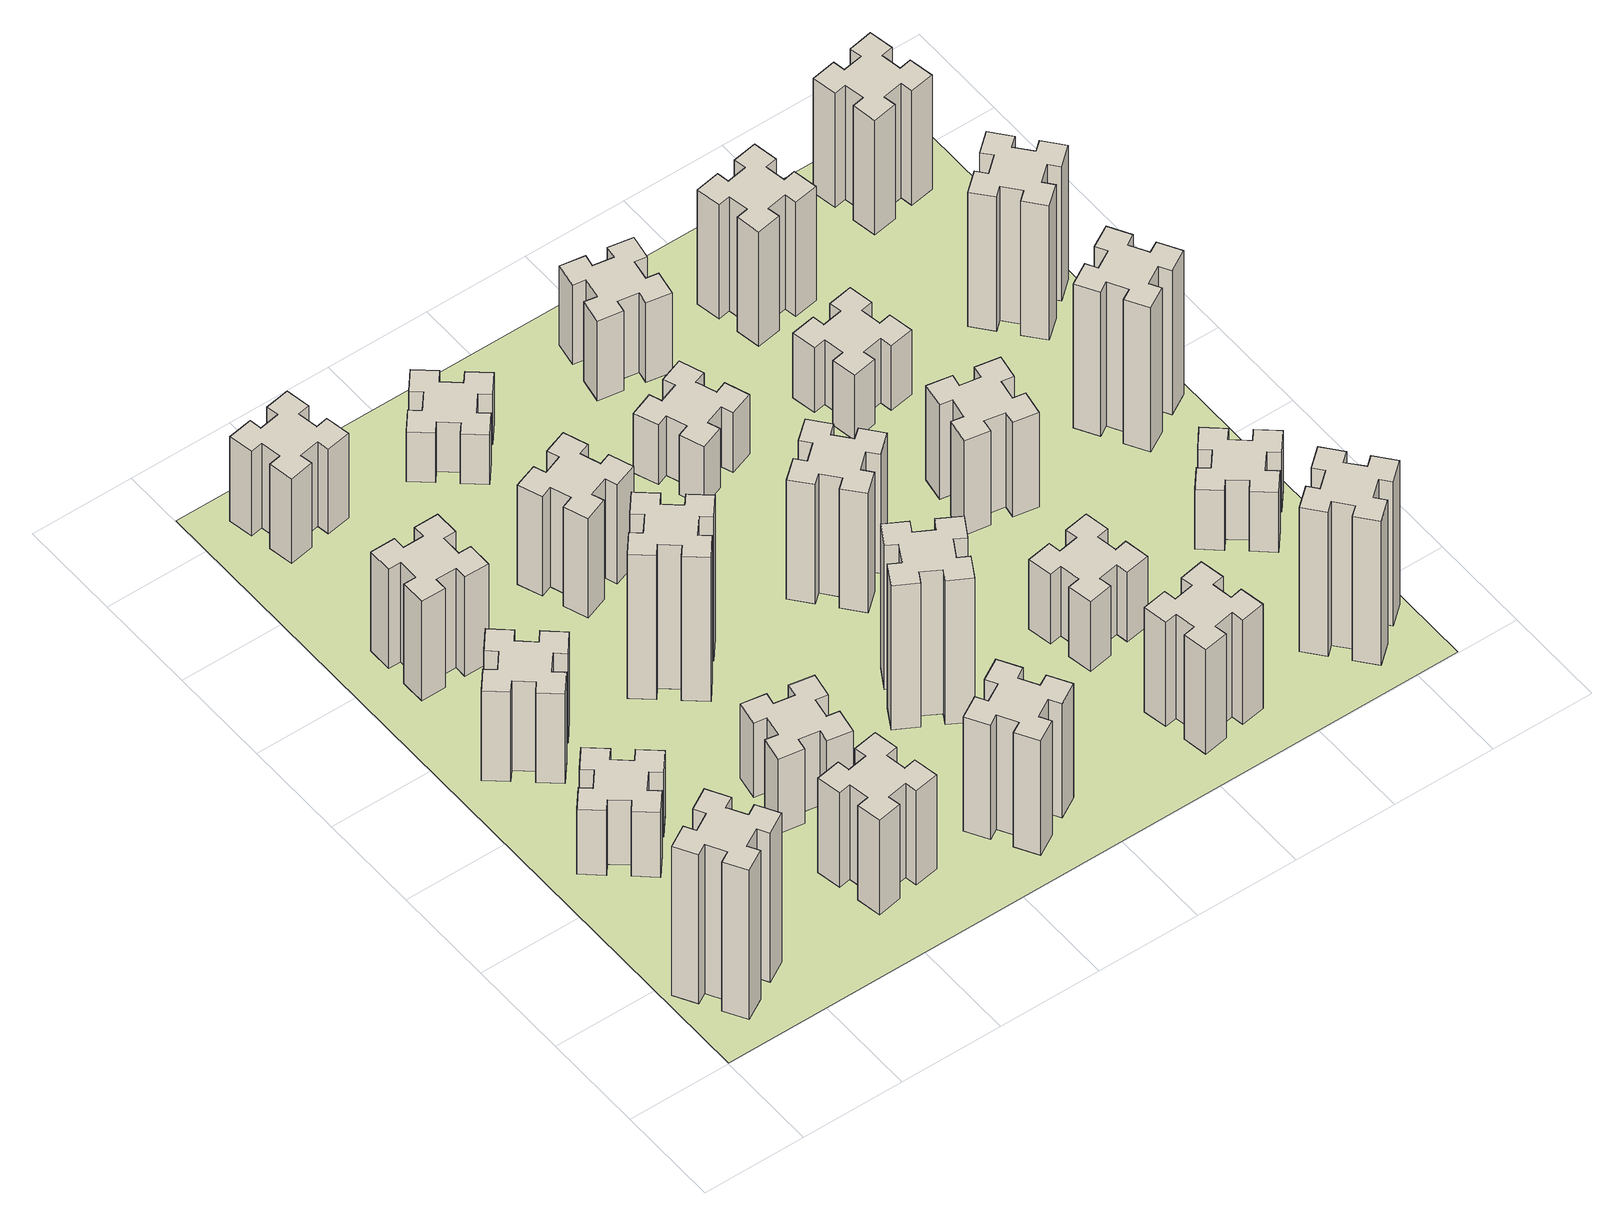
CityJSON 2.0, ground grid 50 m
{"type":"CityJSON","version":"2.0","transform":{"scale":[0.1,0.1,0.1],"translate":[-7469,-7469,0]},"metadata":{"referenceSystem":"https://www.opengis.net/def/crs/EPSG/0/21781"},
"CityObjects":{
"building1":{"type":"Building","attributes":{"class":"1000","function":"1000","usage":"1000","yearOfConstruction":2016,"roofType":"1000","measuredHeight":90,"storeysAboveGround":30,"storeysBelowGround":0},"geometry":[{"type":"Solid","lod":"1","boundaries":[[[[0,1,2,3,4,5,6,7,8,9,10,11,12,13,14,15,16,17,18,19]],[[17,16,20,21]],[[16,15,22,20]],[[15,14,23,22]],[[14,13,24,23]],[[13,12,25,24]],[[12,11,26,25]],[[11,10,27,26]],[[10,9,28,27]],[[9,8,29,28]],[[8,7,30,29]],[[7,6,31,30]],[[6,5,32,31]],[[5,4,33,32]],[[4,3,34,33]],[[3,2,35,34]],[[2,1,36,35]],[[1,0,37,36]],[[0,19,38,37]],[[19,18,39,38]],[[18,17,21,39]],[[24,25,26,27,28,29,30,31,32,33,34,35,36,37,38,39,21,20,22,23]]]]}]},
"building2":{"type":"Building","attributes":{"class":"1000","function":"1000","usage":"1000","yearOfConstruction":2016,"roofType":"1000","measuredHeight":39,"storeysAboveGround":30,"storeysBelowGround":0},"geometry":[{"type":"Solid","lod":"1","boundaries":[[[[40,41,42,43,44,45,46,47,48,49,50,51,52,53,54,55,56,57,58,59]],[[57,56,60,61]],[[56,55,62,60]],[[55,54,63,62]],[[54,53,64,63]],[[53,52,65,64]],[[52,51,66,65]],[[51,50,67,66]],[[50,49,68,67]],[[49,48,69,68]],[[48,47,70,69]],[[47,46,71,70]],[[46,45,72,71]],[[45,44,73,72]],[[44,43,74,73]],[[43,42,75,74]],[[42,41,76,75]],[[41,40,77,76]],[[40,59,78,77]],[[59,58,79,78]],[[58,57,61,79]],[[64,65,66,67,68,69,70,71,72,73,74,75,76,77,78,79,61,60,62,63]]]]}]},
"building3":{"type":"Building","attributes":{"class":"1000","function":"1000","usage":"1000","yearOfConstruction":2016,"roofType":"1000","measuredHeight":54,"storeysAboveGround":30,"storeysBelowGround":0},"geometry":[{"type":"Solid","lod":"1","boundaries":[[[[80,81,82,83,84,85,86,87,88,89,90,91,92,93,94,95,96,97,98,99]],[[97,96,100,101]],[[96,95,102,100]],[[95,94,103,102]],[[94,93,104,103]],[[93,92,105,104]],[[92,91,106,105]],[[91,90,107,106]],[[90,89,108,107]],[[89,88,109,108]],[[88,87,110,109]],[[87,86,111,110]],[[86,85,112,111]],[[85,84,113,112]],[[84,83,114,113]],[[83,82,115,114]],[[82,81,116,115]],[[81,80,117,116]],[[80,99,118,117]],[[99,98,119,118]],[[98,97,101,119]],[[104,105,106,107,108,109,110,111,112,113,114,115,116,117,118,119,101,100,102,103]]]]}]},
"building4":{"type":"Building","attributes":{"class":"1000","function":"1000","usage":"1000","yearOfConstruction":2016,"roofType":"1000","measuredHeight":60,"storeysAboveGround":30,"storeysBelowGround":0},"geometry":[{"type":"Solid","lod":"1","boundaries":[[[[120,121,122,123,124,125,126,127,128,129,130,131,132,133,134,135,136,137,138,139]],[[137,136,140,141]],[[136,135,142,140]],[[135,134,143,142]],[[134,133,144,143]],[[133,132,145,144]],[[132,131,146,145]],[[131,130,147,146]],[[130,129,148,147]],[[129,128,149,148]],[[128,127,150,149]],[[127,126,151,150]],[[126,125,152,151]],[[125,124,153,152]],[[124,123,154,153]],[[123,122,155,154]],[[122,121,156,155]],[[121,120,157,156]],[[120,139,158,157]],[[139,138,159,158]],[[138,137,141,159]],[[144,145,146,147,148,149,150,151,152,153,154,155,156,157,158,159,141,140,142,143]]]]}]},
"building5":{"type":"Building","attributes":{"class":"1000","function":"1000","usage":"1000","yearOfConstruction":2016,"roofType":"1000","measuredHeight":57,"storeysAboveGround":30,"storeysBelowGround":0},"geometry":[{"type":"Solid","lod":"1","boundaries":[[[[160,161,162,163,164,165,166,167,168,169,170,171,172,173,174,175,176,177,178,179]],[[177,176,180,181]],[[176,175,182,180]],[[175,174,183,182]],[[174,173,184,183]],[[173,172,185,184]],[[172,171,186,185]],[[171,170,187,186]],[[170,169,188,187]],[[169,168,189,188]],[[168,167,190,189]],[[167,166,191,190]],[[166,165,192,191]],[[165,164,193,192]],[[164,163,194,193]],[[163,162,195,194]],[[162,161,196,195]],[[161,160,197,196]],[[160,179,198,197]],[[179,178,199,198]],[[178,177,181,199]],[[184,185,186,187,188,189,190,191,192,193,194,195,196,197,198,199,181,180,182,183]]]]}]},
"building6":{"type":"Building","attributes":{"class":"1000","function":"1000","usage":"1000","yearOfConstruction":2016,"roofType":"1000","measuredHeight":51,"storeysAboveGround":30,"storeysBelowGround":0},"geometry":[{"type":"Solid","lod":"1","boundaries":[[[[200,201,202,203,204,205,206,207,208,209,210,211,212,213,214,215,216,217,218,219]],[[217,216,220,221]],[[216,215,222,220]],[[215,214,223,222]],[[214,213,224,223]],[[213,212,225,224]],[[212,211,226,225]],[[211,210,227,226]],[[210,209,228,227]],[[209,208,229,228]],[[208,207,230,229]],[[207,206,231,230]],[[206,205,232,231]],[[205,204,233,232]],[[204,203,234,233]],[[203,202,235,234]],[[202,201,236,235]],[[201,200,237,236]],[[200,219,238,237]],[[219,218,239,238]],[[218,217,221,239]],[[224,225,226,227,228,229,230,231,232,233,234,235,236,237,238,239,221,220,222,223]]]]}]},
"building7":{"type":"Building","attributes":{"class":"1000","function":"1000","usage":"1000","yearOfConstruction":2016,"roofType":"1000","measuredHeight":45,"storeysAboveGround":30,"storeysBelowGround":0},"geometry":[{"type":"Solid","lod":"1","boundaries":[[[[240,241,242,243,244,245,246,247,248,249,250,251,252,253,254,255,256,257,258,259]],[[257,256,260,261]],[[256,255,262,260]],[[255,254,263,262]],[[254,253,264,263]],[[253,252,265,264]],[[252,251,266,265]],[[251,250,267,266]],[[250,249,268,267]],[[249,248,269,268]],[[248,247,270,269]],[[247,246,271,270]],[[246,245,272,271]],[[245,244,273,272]],[[244,243,274,273]],[[243,242,275,274]],[[242,241,276,275]],[[241,240,277,276]],[[240,259,278,277]],[[259,258,279,278]],[[258,257,261,279]],[[264,265,266,267,268,269,270,271,272,273,274,275,276,277,278,279,261,260,262,263]]]]}]},
"building8":{"type":"Building","attributes":{"class":"1000","function":"1000","usage":"1000","yearOfConstruction":2016,"roofType":"1000","measuredHeight":87,"storeysAboveGround":30,"storeysBelowGround":0},"geometry":[{"type":"Solid","lod":"1","boundaries":[[[[280,281,282,283,284,285,286,287,288,289,290,291,292,293,294,295,296,297,298,299]],[[297,296,300,301]],[[296,295,302,300]],[[295,294,303,302]],[[294,293,304,303]],[[293,292,305,304]],[[292,291,306,305]],[[291,290,307,306]],[[290,289,308,307]],[[289,288,309,308]],[[288,287,310,309]],[[287,286,311,310]],[[286,285,312,311]],[[285,284,313,312]],[[284,283,314,313]],[[283,282,315,314]],[[282,281,316,315]],[[281,280,317,316]],[[280,299,318,317]],[[299,298,319,318]],[[298,297,301,319]],[[304,305,306,307,308,309,310,311,312,313,314,315,316,317,318,319,301,300,302,303]]]]}]},
"building9":{"type":"Building","attributes":{"class":"1000","function":"1000","usage":"1000","yearOfConstruction":2016,"roofType":"1000","measuredHeight":60,"storeysAboveGround":30,"storeysBelowGround":0},"geometry":[{"type":"Solid","lod":"1","boundaries":[[[[320,321,322,323,324,325,326,327,328,329,330,331,332,333,334,335,336,337,338,339]],[[337,336,340,341]],[[336,335,342,340]],[[335,334,343,342]],[[334,333,344,343]],[[333,332,345,344]],[[332,331,346,345]],[[331,330,347,346]],[[330,329,348,347]],[[329,328,349,348]],[[328,327,350,349]],[[327,326,351,350]],[[326,325,352,351]],[[325,324,353,352]],[[324,323,354,353]],[[323,322,355,354]],[[322,321,356,355]],[[321,320,357,356]],[[320,339,358,357]],[[339,338,359,358]],[[338,337,341,359]],[[344,345,346,347,348,349,350,351,352,353,354,355,356,357,358,359,341,340,342,343]]]]}]},
"building10":{"type":"Building","attributes":{"class":"1000","function":"1000","usage":"1000","yearOfConstruction":2016,"roofType":"1000","measuredHeight":69,"storeysAboveGround":30,"storeysBelowGround":0},"geometry":[{"type":"Solid","lod":"1","boundaries":[[[[360,361,362,363,364,365,366,367,368,369,370,371,372,373,374,375,376,377,378,379]],[[377,376,380,381]],[[376,375,382,380]],[[375,374,383,382]],[[374,373,384,383]],[[373,372,385,384]],[[372,371,386,385]],[[371,370,387,386]],[[370,369,388,387]],[[369,368,389,388]],[[368,367,390,389]],[[367,366,391,390]],[[366,365,392,391]],[[365,364,393,392]],[[364,363,394,393]],[[363,362,395,394]],[[362,361,396,395]],[[361,360,397,396]],[[360,379,398,397]],[[379,378,399,398]],[[378,377,381,399]],[[384,385,386,387,388,389,390,391,392,393,394,395,396,397,398,399,381,380,382,383]]]]}]},
"building11":{"type":"Building","attributes":{"class":"1000","function":"1000","usage":"1000","yearOfConstruction":2016,"roofType":"1000","measuredHeight":30,"storeysAboveGround":30,"storeysBelowGround":0},"geometry":[{"type":"Solid","lod":"1","boundaries":[[[[400,401,402,403,404,405,406,407,408,409,410,411,412,413,414,415,416,417,418,419]],[[417,416,420,421]],[[416,415,422,420]],[[415,414,423,422]],[[414,413,424,423]],[[413,412,425,424]],[[412,411,426,425]],[[411,410,427,426]],[[410,409,428,427]],[[409,408,429,428]],[[408,407,430,429]],[[407,406,431,430]],[[406,405,432,431]],[[405,404,433,432]],[[404,403,434,433]],[[403,402,435,434]],[[402,401,436,435]],[[401,400,437,436]],[[400,419,438,437]],[[419,418,439,438]],[[418,417,421,439]],[[424,425,426,427,428,429,430,431,432,433,434,435,436,437,438,439,421,420,422,423]]]]}]},
"building12":{"type":"Building","attributes":{"class":"1000","function":"1000","usage":"1000","yearOfConstruction":2016,"roofType":"1000","measuredHeight":87,"storeysAboveGround":30,"storeysBelowGround":0},"geometry":[{"type":"Solid","lod":"1","boundaries":[[[[440,441,442,443,444,445,446,447,448,449,450,451,452,453,454,455,456,457,458,459]],[[457,456,460,461]],[[456,455,462,460]],[[455,454,463,462]],[[454,453,464,463]],[[453,452,465,464]],[[452,451,466,465]],[[451,450,467,466]],[[450,449,468,467]],[[449,448,469,468]],[[448,447,470,469]],[[447,446,471,470]],[[446,445,472,471]],[[445,444,473,472]],[[444,443,474,473]],[[443,442,475,474]],[[442,441,476,475]],[[441,440,477,476]],[[440,459,478,477]],[[459,458,479,478]],[[458,457,461,479]],[[464,465,466,467,468,469,470,471,472,473,474,475,476,477,478,479,461,460,462,463]]]]}]},
"building13":{"type":"Building","attributes":{"class":"1000","function":"1000","usage":"1000","yearOfConstruction":2016,"roofType":"1000","measuredHeight":72,"storeysAboveGround":30,"storeysBelowGround":0},"geometry":[{"type":"Solid","lod":"1","boundaries":[[[[480,481,482,483,484,485,486,487,488,489,490,491,492,493,494,495,496,497,498,499]],[[497,496,500,501]],[[496,495,502,500]],[[495,494,503,502]],[[494,493,504,503]],[[493,492,505,504]],[[492,491,506,505]],[[491,490,507,506]],[[490,489,508,507]],[[489,488,509,508]],[[488,487,510,509]],[[487,486,511,510]],[[486,485,512,511]],[[485,484,513,512]],[[484,483,514,513]],[[483,482,515,514]],[[482,481,516,515]],[[481,480,517,516]],[[480,499,518,517]],[[499,498,519,518]],[[498,497,501,519]],[[504,505,506,507,508,509,510,511,512,513,514,515,516,517,518,519,501,500,502,503]]]]}]},
"building14":{"type":"Building","attributes":{"class":"1000","function":"1000","usage":"1000","yearOfConstruction":2016,"roofType":"1000","measuredHeight":36,"storeysAboveGround":30,"storeysBelowGround":0},"geometry":[{"type":"Solid","lod":"1","boundaries":[[[[520,521,522,523,524,525,526,527,528,529,530,531,532,533,534,535,536,537,538,539]],[[537,536,540,541]],[[536,535,542,540]],[[535,534,543,542]],[[534,533,544,543]],[[533,532,545,544]],[[532,531,546,545]],[[531,530,547,546]],[[530,529,548,547]],[[529,528,549,548]],[[528,527,550,549]],[[527,526,551,550]],[[526,525,552,551]],[[525,524,553,552]],[[524,523,554,553]],[[523,522,555,554]],[[522,521,556,555]],[[521,520,557,556]],[[520,539,558,557]],[[539,538,559,558]],[[538,537,541,559]],[[544,545,546,547,548,549,550,551,552,553,554,555,556,557,558,559,541,540,542,543]]]]}]},
"building15":{"type":"Building","attributes":{"class":"1000","function":"1000","usage":"1000","yearOfConstruction":2016,"roofType":"1000","measuredHeight":63,"storeysAboveGround":30,"storeysBelowGround":0},"geometry":[{"type":"Solid","lod":"1","boundaries":[[[[560,561,562,563,564,565,566,567,568,569,570,571,572,573,574,575,576,577,578,579]],[[577,576,580,581]],[[576,575,582,580]],[[575,574,583,582]],[[574,573,584,583]],[[573,572,585,584]],[[572,571,586,585]],[[571,570,587,586]],[[570,569,588,587]],[[569,568,589,588]],[[568,567,590,589]],[[567,566,591,590]],[[566,565,592,591]],[[565,564,593,592]],[[564,563,594,593]],[[563,562,595,594]],[[562,561,596,595]],[[561,560,597,596]],[[560,579,598,597]],[[579,578,599,598]],[[578,577,581,599]],[[584,585,586,587,588,589,590,591,592,593,594,595,596,597,598,599,581,580,582,583]]]]}]},
"building16":{"type":"Building","attributes":{"class":"1000","function":"1000","usage":"1000","yearOfConstruction":2016,"roofType":"1000","measuredHeight":42,"storeysAboveGround":30,"storeysBelowGround":0},"geometry":[{"type":"Solid","lod":"1","boundaries":[[[[600,601,602,603,604,605,606,607,608,609,610,611,612,613,614,615,616,617,618,619]],[[617,616,620,621]],[[616,615,622,620]],[[615,614,623,622]],[[614,613,624,623]],[[613,612,625,624]],[[612,611,626,625]],[[611,610,627,626]],[[610,609,628,627]],[[609,608,629,628]],[[608,607,630,629]],[[607,606,631,630]],[[606,605,632,631]],[[605,604,633,632]],[[604,603,634,633]],[[603,602,635,634]],[[602,601,636,635]],[[601,600,637,636]],[[600,619,638,637]],[[619,618,639,638]],[[618,617,621,639]],[[624,625,626,627,628,629,630,631,632,633,634,635,636,637,638,639,621,620,622,623]]]]}]},
"building17":{"type":"Building","attributes":{"class":"1000","function":"1000","usage":"1000","yearOfConstruction":2016,"roofType":"1000","measuredHeight":48,"storeysAboveGround":30,"storeysBelowGround":0},"geometry":[{"type":"Solid","lod":"1","boundaries":[[[[640,641,642,643,644,645,646,647,648,649,650,651,652,653,654,655,656,657,658,659]],[[657,656,660,661]],[[656,655,662,660]],[[655,654,663,662]],[[654,653,664,663]],[[653,652,665,664]],[[652,651,666,665]],[[651,650,667,666]],[[650,649,668,667]],[[649,648,669,668]],[[648,647,670,669]],[[647,646,671,670]],[[646,645,672,671]],[[645,644,673,672]],[[644,643,674,673]],[[643,642,675,674]],[[642,641,676,675]],[[641,640,677,676]],[[640,659,678,677]],[[659,658,679,678]],[[658,657,661,679]],[[664,665,666,667,668,669,670,671,672,673,674,675,676,677,678,679,661,660,662,663]]]]}]},
"building18":{"type":"Building","attributes":{"class":"1000","function":"1000","usage":"1000","yearOfConstruction":2016,"roofType":"1000","measuredHeight":57,"storeysAboveGround":30,"storeysBelowGround":0},"geometry":[{"type":"Solid","lod":"1","boundaries":[[[[680,681,682,683,684,685,686,687,688,689,690,691,692,693,694,695,696,697,698,699]],[[697,696,700,701]],[[696,695,702,700]],[[695,694,703,702]],[[694,693,704,703]],[[693,692,705,704]],[[692,691,706,705]],[[691,690,707,706]],[[690,689,708,707]],[[689,688,709,708]],[[688,687,710,709]],[[687,686,711,710]],[[686,685,712,711]],[[685,684,713,712]],[[684,683,714,713]],[[683,682,715,714]],[[682,681,716,715]],[[681,680,717,716]],[[680,699,718,717]],[[699,698,719,718]],[[698,697,701,719]],[[704,705,706,707,708,709,710,711,712,713,714,715,716,717,718,719,701,700,702,703]]]]}]},
"building19":{"type":"Building","attributes":{"class":"1000","function":"1000","usage":"1000","yearOfConstruction":2016,"roofType":"1000","measuredHeight":39,"storeysAboveGround":30,"storeysBelowGround":0},"geometry":[{"type":"Solid","lod":"1","boundaries":[[[[720,721,722,723,724,725,726,727,728,729,730,731,732,733,734,735,736,737,738,739]],[[737,736,740,741]],[[736,735,742,740]],[[735,734,743,742]],[[734,733,744,743]],[[733,732,745,744]],[[732,731,746,745]],[[731,730,747,746]],[[730,729,748,747]],[[729,728,749,748]],[[728,727,750,749]],[[727,726,751,750]],[[726,725,752,751]],[[725,724,753,752]],[[724,723,754,753]],[[723,722,755,754]],[[722,721,756,755]],[[721,720,757,756]],[[720,739,758,757]],[[739,738,759,758]],[[738,737,741,759]],[[744,745,746,747,748,749,750,751,752,753,754,755,756,757,758,759,741,740,742,743]]]]}]},
"building20":{"type":"Building","attributes":{"class":"1000","function":"1000","usage":"1000","yearOfConstruction":2016,"roofType":"1000","measuredHeight":87,"storeysAboveGround":30,"storeysBelowGround":0},"geometry":[{"type":"Solid","lod":"1","boundaries":[[[[760,761,762,763,764,765,766,767,768,769,770,771,772,773,774,775,776,777,778,779]],[[777,776,780,781]],[[776,775,782,780]],[[775,774,783,782]],[[774,773,784,783]],[[773,772,785,784]],[[772,771,786,785]],[[771,770,787,786]],[[770,769,788,787]],[[769,768,789,788]],[[768,767,790,789]],[[767,766,791,790]],[[766,765,792,791]],[[765,764,793,792]],[[764,763,794,793]],[[763,762,795,794]],[[762,761,796,795]],[[761,760,797,796]],[[760,779,798,797]],[[779,778,799,798]],[[778,777,781,799]],[[784,785,786,787,788,789,790,791,792,793,794,795,796,797,798,799,781,780,782,783]]]]}]},
"building21":{"type":"Building","attributes":{"class":"1000","function":"1000","usage":"1000","yearOfConstruction":2016,"roofType":"1000","measuredHeight":69,"storeysAboveGround":30,"storeysBelowGround":0},"geometry":[{"type":"Solid","lod":"1","boundaries":[[[[800,801,802,803,804,805,806,807,808,809,810,811,812,813,814,815,816,817,818,819]],[[817,816,820,821]],[[816,815,822,820]],[[815,814,823,822]],[[814,813,824,823]],[[813,812,825,824]],[[812,811,826,825]],[[811,810,827,826]],[[810,809,828,827]],[[809,808,829,828]],[[808,807,830,829]],[[807,806,831,830]],[[806,805,832,831]],[[805,804,833,832]],[[804,803,834,833]],[[803,802,835,834]],[[802,801,836,835]],[[801,800,837,836]],[[800,819,838,837]],[[819,818,839,838]],[[818,817,821,839]],[[824,825,826,827,828,829,830,831,832,833,834,835,836,837,838,839,821,820,822,823]]]]}]},
"building22":{"type":"Building","attributes":{"class":"1000","function":"1000","usage":"1000","yearOfConstruction":2016,"roofType":"1000","measuredHeight":36,"storeysAboveGround":30,"storeysBelowGround":0},"geometry":[{"type":"Solid","lod":"1","boundaries":[[[[840,841,842,843,844,845,846,847,848,849,850,851,852,853,854,855,856,857,858,859]],[[857,856,860,861]],[[856,855,862,860]],[[855,854,863,862]],[[854,853,864,863]],[[853,852,865,864]],[[852,851,866,865]],[[851,850,867,866]],[[850,849,868,867]],[[849,848,869,868]],[[848,847,870,869]],[[847,846,871,870]],[[846,845,872,871]],[[845,844,873,872]],[[844,843,874,873]],[[843,842,875,874]],[[842,841,876,875]],[[841,840,877,876]],[[840,859,878,877]],[[859,858,879,878]],[[858,857,861,879]],[[864,865,866,867,868,869,870,871,872,873,874,875,876,877,878,879,861,860,862,863]]]]}]},
"building23":{"type":"Building","attributes":{"class":"1000","function":"1000","usage":"1000","yearOfConstruction":2016,"roofType":"1000","measuredHeight":87,"storeysAboveGround":30,"storeysBelowGround":0},"geometry":[{"type":"Solid","lod":"1","boundaries":[[[[880,881,882,883,884,885,886,887,888,889,890,891,892,893,894,895,896,897,898,899]],[[897,896,900,901]],[[896,895,902,900]],[[895,894,903,902]],[[894,893,904,903]],[[893,892,905,904]],[[892,891,906,905]],[[891,890,907,906]],[[890,889,908,907]],[[889,888,909,908]],[[888,887,910,909]],[[887,886,911,910]],[[886,885,912,911]],[[885,884,913,912]],[[884,883,914,913]],[[883,882,915,914]],[[882,881,916,915]],[[881,880,917,916]],[[880,899,918,917]],[[899,898,919,918]],[[898,897,901,919]],[[904,905,906,907,908,909,910,911,912,913,914,915,916,917,918,919,901,900,902,903]]]]}]},
"building24":{"type":"Building","attributes":{"class":"1000","function":"1000","usage":"1000","yearOfConstruction":2016,"roofType":"1000","measuredHeight":81,"storeysAboveGround":30,"storeysBelowGround":0},"geometry":[{"type":"Solid","lod":"1","boundaries":[[[[920,921,922,923,924,925,926,927,928,929,930,931,932,933,934,935,936,937,938,939]],[[937,936,940,941]],[[936,935,942,940]],[[935,934,943,942]],[[934,933,944,943]],[[933,932,945,944]],[[932,931,946,945]],[[931,930,947,946]],[[930,929,948,947]],[[929,928,949,948]],[[928,927,950,949]],[[927,926,951,950]],[[926,925,952,951]],[[925,924,953,952]],[[924,923,954,953]],[[923,922,955,954]],[[922,921,956,955]],[[921,920,957,956]],[[920,939,958,957]],[[939,938,959,958]],[[938,937,941,959]],[[944,945,946,947,948,949,950,951,952,953,954,955,956,957,958,959,941,940,942,943]]]]}]},
"building25":{"type":"Building","attributes":{"class":"1000","function":"1000","usage":"1000","yearOfConstruction":2016,"roofType":"1000","measuredHeight":69,"storeysAboveGround":30,"storeysBelowGround":0},"geometry":[{"type":"Solid","lod":"1","boundaries":[[[[960,961,962,963,964,965,966,967,968,969,970,971,972,973,974,975,976,977,978,979]],[[977,976,980,981]],[[976,975,982,980]],[[975,974,983,982]],[[974,973,984,983]],[[973,972,985,984]],[[972,971,986,985]],[[971,970,987,986]],[[970,969,988,987]],[[969,968,989,988]],[[968,967,990,989]],[[967,966,991,990]],[[966,965,992,991]],[[965,964,993,992]],[[964,963,994,993]],[[963,962,995,994]],[[962,961,996,995]],[[961,960,997,996]],[[960,979,998,997]],[[979,978,999,998]],[[978,977,981,999]],[[984,985,986,987,988,989,990,991,992,993,994,995,996,997,998,999,981,980,982,983]]]]}]},
"landuse1":{"type":"LandUse","attributes":{"name":"plot1","function":"1010"},"geometry":[{"type":"MultiSurface","lod":"1","boundaries":[[[1000,1001,1002,1003]]]}]}
},
"vertices":[
[155,364,0],[205,277,0],[153,247,0],[213,143,0],[317,203,0],[287,255,0],[374,305,0],[404,253,0],[508,313,0],[448,417,0],[396,387,0],[346,474,0],[398,504,0],[338,608,0],[234,548,0],[264,496,0],[177,446,0],[147,498,0],[43,438,0],[103,334,0],[177,446,900],[147,498,900],[264,496,900],[234,548,900],[338,608,900],[398,504,900],[346,474,900],[396,387,900],[448,417,900],[508,313,900],[404,253,900],[374,305,900],[287,255,900],[317,203,900],[213,143,900],[153,247,900],[205,277,900],[155,364,900],[103,334,900],[43,438,900],
[323,1324,0],[259,1248,0],[213,1286,0],[136,1194,0],[228,1117,0],[266,1163,0],[343,1099,0],[304,1053,0],[396,976,0],[473,1068,0],[427,1106,0],[492,1183,0],[538,1144,0],[615,1236,0],[523,1313,0],[484,1267,0],[408,1332,0],[446,1378,0],[354,1455,0],[277,1363,0],[408,1332,390],[446,1378,390],[484,1267,390],[523,1313,390],[615,1236,390],[538,1144,390],[492,1183,390],[427,1106,390],[473,1068,390],[396,976,390],[304,1053,390],[343,1099,390],[266,1163,390],[228,1117,390],[136,1194,390],[213,1286,390],[259,1248,390],[323,1324,390],[277,1363,390],[354,1455,390],
[484,1907,0],[408,1972,0],[446,2018,0],[354,2095,0],[277,2003,0],[323,1964,0],[259,1888,0],[213,1926,0],[136,1834,0],[228,1757,0],[266,1803,0],[343,1739,0],[304,1693,0],[396,1616,0],[473,1708,0],[427,1746,0],[492,1823,0],[538,1784,0],[615,1876,0],[523,1953,0],[492,1823,540],[538,1784,540],[427,1746,540],[473,1708,540],[396,1616,540],[304,1693,540],[343,1739,540],[266,1803,540],[228,1757,540],[136,1834,540],[213,1926,540],[259,1888,540],[323,1964,540],[277,2003,540],[354,2095,540],[446,2018,540],[408,1972,540],[484,1907,540],[523,1953,540],[615,1876,540],
[265,2545,0],[265,2445,0],[205,2445,0],[205,2325,0],[325,2325,0],[325,2385,0],[425,2385,0],[425,2325,0],[545,2325,0],[545,2445,0],[485,2445,0],[485,2545,0],[545,2545,0],[545,2665,0],[425,2665,0],[425,2605,0],[325,2605,0],[325,2665,0],[205,2665,0],[205,2545,0],[325,2605,600],[325,2665,600],[425,2605,600],[425,2665,600],[545,2665,600],[545,2545,600],[485,2545,600],[485,2445,600],[545,2445,600],[545,2325,600],[425,2325,600],[425,2385,600],[325,2385,600],[325,2325,600],[205,2325,600],[205,2445,600],[265,2445,600],[265,2545,600],[205,2545,600],[205,2665,600],
[1085,358,0],[1184,376,0],[1194,317,0],[1312,337,0],[1291,456,0],[1232,445,0],[1215,544,0],[1274,554,0],[1253,672,0],[1135,651,0],[1145,592,0],[1047,575,0],[1037,634,0],[918,613,0],[939,495,0],[998,505,0],[1016,407,0],[957,397,0],[977,278,0],[1096,299,0],[1016,407,570],[957,397,570],[998,505,570],[939,495,570],[918,613,570],[1037,634,570],[1047,575,570],[1145,592,570],[1135,651,570],[1253,672,570],[1274,554,570],[1215,544,570],[1232,445,570],[1291,456,570],[1312,337,570],[1194,317,570],[1184,376,570],[1085,358,570],[1096,299,570],[977,278,570],
[492,3405,0],[475,3504,0],[534,3514,0],[513,3632,0],[395,3611,0],[405,3552,0],[307,3535,0],[297,3594,0],[178,3573,0],[199,3455,0],[258,3465,0],[276,3367,0],[217,3357,0],[237,3238,0],[356,3259,0],[345,3318,0],[444,3336,0],[454,3277,0],[572,3297,0],[551,3416,0],[444,3336,510],[454,3277,510],[345,3318,510],[356,3259,510],[237,3238,510],[217,3357,510],[276,3367,510],[258,3465,510],[199,3455,510],[178,3573,510],[297,3594,510],[307,3535,510],[405,3552,510],[395,3611,510],[513,3632,510],[534,3514,510],[475,3504,510],[492,3405,510],[551,3416,510],[572,3297,510],
[1047,916,0],[1145,898,0],[1135,839,0],[1253,818,0],[1274,937,0],[1215,947,0],[1232,1045,0],[1291,1035,0],[1312,1153,0],[1194,1174,0],[1184,1115,0],[1085,1132,0],[1096,1191,0],[977,1212,0],[957,1094,0],[1016,1084,0],[998,985,0],[939,996,0],[918,877,0],[1037,857,0],[998,985,450],[939,996,450],[1016,1084,450],[957,1094,450],[977,1212,450],[1096,1191,450],[1085,1132,450],[1184,1115,450],[1194,1174,450],[1312,1153,450],[1291,1035,450],[1232,1045,450],[1215,947,450],[1274,937,450],[1253,818,450],[1135,839,450],[1145,898,450],[1047,916,450],[1037,857,450],[918,877,450],
[1006,1803,0],[1083,1739,0],[1044,1693,0],[1136,1616,0],[1213,1708,0],[1167,1746,0],[1232,1823,0],[1278,1784,0],[1355,1876,0],[1263,1953,0],[1224,1907,0],[1148,1972,0],[1186,2018,0],[1094,2095,0],[1017,2003,0],[1063,1964,0],[999,1888,0],[953,1926,0],[876,1834,0],[968,1757,0],[999,1888,870],[953,1926,870],[1063,1964,870],[1017,2003,870],[1094,2095,870],[1186,2018,870],[1148,1972,870],[1224,1907,870],[1263,1953,870],[1355,1876,870],[1278,1784,870],[1232,1823,870],[1167,1746,870],[1213,1708,870],[1136,1616,870],[1044,1693,870],[1083,1739,870],[1006,1803,870],[968,1757,870],[876,1834,870],
[1125,2616,0],[1031,2582,0],[1010,2638,0],[897,2597,0],[939,2484,0],[995,2505,0],[1029,2411,0],[973,2390,0],[1014,2277,0],[1127,2319,0],[1106,2375,0],[1200,2409,0],[1220,2353,0],[1333,2394,0],[1292,2507,0],[1236,2486,0],[1202,2580,0],[1258,2600,0],[1217,2713,0],[1104,2672,0],[1202,2580,600],[1258,2600,600],[1236,2486,600],[1292,2507,600],[1333,2394,600],[1220,2353,600],[1200,2409,600],[1106,2375,600],[1127,2319,600],[1014,2277,600],[973,2390,600],[1029,2411,600],[995,2505,600],[939,2484,600],[897,2597,600],[1010,2638,600],[1031,2582,600],[1125,2616,600],[1104,2672,600],[1217,2713,600],
[1744,496,0],[1657,446,0],[1627,498,0],[1523,438,0],[1583,334,0],[1635,364,0],[1685,277,0],[1633,247,0],[1693,143,0],[1797,203,0],[1767,255,0],[1854,305,0],[1884,253,0],[1988,313,0],[1928,417,0],[1876,387,0],[1826,474,0],[1878,504,0],[1818,608,0],[1714,548,0],[1826,474,690],[1878,504,690],[1876,387,690],[1928,417,690],[1988,313,690],[1884,253,690],[1854,305,690],[1767,255,690],[1797,203,690],[1693,143,690],[1633,247,690],[1685,277,690],[1635,364,690],[1583,334,690],[1523,438,690],[1627,498,690],[1657,446,690],[1744,496,690],[1714,548,690],[1818,608,690],
[1063,3444,0],[999,3368,0],[953,3406,0],[876,3314,0],[968,3237,0],[1006,3283,0],[1083,3219,0],[1044,3173,0],[1136,3096,0],[1213,3188,0],[1167,3226,0],[1232,3303,0],[1278,3264,0],[1355,3356,0],[1263,3433,0],[1224,3387,0],[1148,3452,0],[1186,3498,0],[1094,3575,0],[1017,3483,0],[1148,3452,300],[1186,3498,300],[1224,3387,300],[1263,3433,300],[1355,3356,300],[1278,3264,300],[1232,3303,300],[1167,3226,300],[1213,3188,300],[1136,3096,300],[1044,3173,300],[1083,3219,300],[1006,3283,300],[968,3237,300],[876,3314,300],[953,3406,300],[999,3368,300],[1063,3444,300],[1017,3483,300],[1094,3575,300],
[1926,1017,0],[1976,1104,0],[2028,1074,0],[2088,1178,0],[1984,1238,0],[1954,1186,0],[1867,1236,0],[1897,1288,0],[1793,1348,0],[1733,1244,0],[1785,1214,0],[1735,1127,0],[1683,1157,0],[1623,1053,0],[1727,993,0],[1757,1045,0],[1844,995,0],[1814,943,0],[1918,883,0],[1978,987,0],[1844,995,870],[1814,943,870],[1757,1045,870],[1727,993,870],[1623,1053,870],[1683,1157,870],[1735,1127,870],[1785,1214,870],[1733,1244,870],[1793,1348,870],[1897,1288,870],[1867,1236,870],[1954,1186,870],[1984,1238,870],[2088,1178,870],[2028,1074,870],[1976,1104,870],[1926,1017,870],[1978,987,870],[1918,883,870],
[2072,1888,0],[2007,1964,0],[2053,2003,0],[1976,2095,0],[1884,2018,0],[1923,1972,0],[1846,1907,0],[1808,1953,0],[1716,1876,0],[1793,1784,0],[1839,1823,0],[1903,1746,0],[1857,1708,0],[1934,1616,0],[2026,1693,0],[1988,1739,0],[2064,1803,0],[2103,1757,0],[2195,1834,0],[2118,1926,0],[2064,1803,720],[2103,1757,720],[1988,1739,720],[2026,1693,720],[1934,1616,720],[1857,1708,720],[1903,1746,720],[1839,1823,720],[1793,1784,720],[1716,1876,720],[1808,1953,720],[1846,1907,720],[1923,1972,720],[1884,2018,720],[1976,2095,720],[2053,2003,720],[2007,1964,720],[2072,1888,720],[2118,1926,720],[2195,1834,720],
[1735,2705,0],[1769,2611,0],[1713,2590,0],[1754,2477,0],[1867,2519,0],[1846,2575,0],[1940,2609,0],[1960,2553,0],[2073,2594,0],[2032,2707,0],[1976,2686,0],[1942,2780,0],[1998,2800,0],[1957,2913,0],[1844,2872,0],[1865,2816,0],[1771,2782,0],[1750,2838,0],[1637,2797,0],[1679,2684,0],[1771,2782,360],[1750,2838,360],[1865,2816,360],[1844,2872,360],[1957,2913,360],[1998,2800,360],[1942,2780,360],[1976,2686,360],[2032,2707,360],[2073,2594,360],[1960,2553,360],[1940,2609,360],[1846,2575,360],[1867,2519,360],[1754,2477,360],[1713,2590,360],[1769,2611,360],[1735,2705,360],[1679,2684,360],[1637,2797,360],
[2665,258,0],[2764,276,0],[2774,217,0],[2892,237,0],[2871,356,0],[2812,345,0],[2795,444,0],[2854,454,0],[2833,572,0],[2715,551,0],[2725,492,0],[2627,475,0],[2617,534,0],[2498,513,0],[2519,395,0],[2578,405,0],[2596,307,0],[2537,297,0],[2557,178,0],[2676,199,0],[2596,307,630],[2537,297,630],[2578,405,630],[2519,395,630],[2498,513,630],[2617,534,630],[2627,475,630],[2725,492,630],[2715,551,630],[2833,572,630],[2854,454,630],[2795,444,630],[2812,345,630],[2871,356,630],[2892,237,630],[2774,217,630],[2764,276,630],[2665,258,630],[2676,199,630],[2557,178,630],
[2625,1132,0],[2527,1115,0],[2517,1174,0],[2398,1153,0],[2419,1035,0],[2478,1045,0],[2496,947,0],[2437,937,0],[2457,818,0],[2576,839,0],[2565,898,0],[2664,916,0],[2674,857,0],[2792,877,0],[2771,996,0],[2712,985,0],[2695,1084,0],[2754,1094,0],[2733,1212,0],[2615,1191,0],[2695,1084,420],[2754,1094,420],[2712,985,420],[2771,996,420],[2792,877,420],[2674,857,420],[2664,916,420],[2565,898,420],[2576,839,420],[2457,818,420],[2437,937,420],[2496,947,420],[2478,1045,420],[2419,1035,420],[2398,1153,420],[2517,1174,420],[2527,1115,420],[2625,1132,420],[2615,1191,420],[2733,1212,420],
[2024,3435,0],[1925,3452,0],[1936,3511,0],[1817,3532,0],[1797,3414,0],[1856,3404,0],[1838,3305,0],[1779,3316,0],[1758,3197,0],[1877,3177,0],[1887,3236,0],[1985,3218,0],[1975,3159,0],[2093,3138,0],[2114,3257,0],[2055,3267,0],[2072,3365,0],[2131,3355,0],[2152,3473,0],[2034,3494,0],[2072,3365,480],[2131,3355,480],[2055,3267,480],[2114,3257,480],[2093,3138,480],[1975,3159,480],[1985,3218,480],[1887,3236,480],[1877,3177,480],[1758,3197,480],[1779,3316,480],[1838,3305,480],[1856,3404,480],[1797,3414,480],[1817,3532,480],[1936,3511,480],[1925,3452,480],[2024,3435,480],[2034,3494,480],[2152,3473,480],
[2627,1756,0],[2725,1738,0],[2715,1679,0],[2833,1658,0],[2854,1777,0],[2795,1787,0],[2812,1885,0],[2871,1875,0],[2892,1993,0],[2774,2014,0],[2764,1955,0],[2665,1972,0],[2676,2031,0],[2557,2052,0],[2537,1934,0],[2596,1924,0],[2578,1825,0],[2519,1836,0],[2498,1717,0],[2617,1697,0],[2578,1825,570],[2519,1836,570],[2596,1924,570],[2537,1934,570],[2557,2052,570],[2676,2031,570],[2665,1972,570],[2764,1955,570],[2774,2014,570],[2892,1993,570],[2871,1875,570],[2812,1885,570],[2795,1787,570],[2854,1777,570],[2833,1658,570],[2715,1679,570],[2725,1738,570],[2627,1756,570],[2617,1697,570],[2498,1717,570],
[2712,2565,0],[2695,2664,0],[2754,2674,0],[2733,2792,0],[2615,2771,0],[2625,2712,0],[2527,2695,0],[2517,2754,0],[2398,2733,0],[2419,2615,0],[2478,2625,0],[2496,2527,0],[2437,2517,0],[2457,2398,0],[2576,2419,0],[2565,2478,0],[2664,2496,0],[2674,2437,0],[2792,2457,0],[2771,2576,0],[2664,2496,390],[2674,2437,390],[2565,2478,390],[2576,2419,390],[2457,2398,390],[2437,2517,390],[2496,2527,390],[2478,2625,390],[2419,2615,390],[2398,2733,390],[2517,2754,390],[2527,2695,390],[2625,2712,390],[2615,2771,390],[2733,2792,390],[2754,2674,390],[2695,2664,390],[2712,2565,390],[2771,2576,390],[2792,2457,390],
[3468,259,0],[3544,323,0],[3583,277,0],[3675,354,0],[3598,446,0],[3552,408,0],[3487,484,0],[3533,523,0],[3456,615,0],[3364,538,0],[3403,492,0],[3326,427,0],[3288,473,0],[3196,396,0],[3273,304,0],[3319,343,0],[3383,266,0],[3337,228,0],[3414,136,0],[3506,213,0],[3383,266,870],[3337,228,870],[3319,343,870],[3273,304,870],[3196,396,870],[3288,473,870],[3326,427,870],[3403,492,870],[3364,538,870],[3456,615,870],[3533,523,870],[3487,484,870],[3552,408,870],[3598,446,870],[3675,354,870],[3583,277,870],[3544,323,870],[3468,259,870],[3506,213,870],[3414,136,870],
[2565,3118,0],[2664,3136,0],[2674,3077,0],[2792,3097,0],[2771,3216,0],[2712,3205,0],[2695,3304,0],[2754,3314,0],[2733,3432,0],[2615,3411,0],[2625,3352,0],[2527,3335,0],[2517,3394,0],[2398,3373,0],[2419,3255,0],[2478,3265,0],[2496,3167,0],[2437,3157,0],[2457,3038,0],[2576,3059,0],[2496,3167,690],[2437,3157,690],[2478,3265,690],[2419,3255,690],[2398,3373,690],[2517,3394,690],[2527,3335,690],[2625,3352,690],[2615,3411,690],[2733,3432,690],[2754,3314,690],[2695,3304,690],[2712,3205,690],[2771,3216,690],[2792,3097,690],[2674,3077,690],[2664,3136,690],[2565,3118,690],[2576,3059,690],[2457,3038,690],
[3487,1006,0],[3552,1083,0],[3598,1044,0],[3675,1136,0],[3583,1213,0],[3544,1167,0],[3468,1232,0],[3506,1278,0],[3414,1355,0],[3337,1263,0],[3383,1224,0],[3319,1148,0],[3273,1186,0],[3196,1094,0],[3288,1017,0],[3326,1063,0],[3403,999,0],[3364,953,0],[3456,876,0],[3533,968,0],[3403,999,360],[3364,953,360],[3326,1063,360],[3288,1017,360],[3196,1094,360],[3273,1186,360],[3319,1148,360],[3383,1224,360],[3337,1263,360],[3414,1355,360],[3506,1278,360],[3468,1232,360],[3544,1167,360],[3583,1213,360],[3675,1136,360],[3598,1044,360],[3552,1083,360],[3487,1006,360],[3533,968,360],[3456,876,360],
[3556,1867,0],[3506,1954,0],[3558,1984,0],[3498,2088,0],[3394,2028,0],[3424,1976,0],[3337,1926,0],[3307,1978,0],[3203,1918,0],[3263,1814,0],[3315,1844,0],[3365,1757,0],[3313,1727,0],[3373,1623,0],[3477,1683,0],[3447,1735,0],[3534,1785,0],[3564,1733,0],[3668,1793,0],[3608,1897,0],[3534,1785,870],[3564,1733,870],[3447,1735,870],[3477,1683,870],[3373,1623,870],[3313,1727,870],[3365,1757,870],[3315,1844,870],[3263,1814,870],[3203,1918,870],[3307,1978,870],[3337,1926,870],[3424,1976,870],[3394,2028,870],[3498,2088,870],[3558,1984,870],[3506,1954,870],[3556,1867,870],[3608,1897,870],[3668,1793,870],
[3403,2712,0],[3326,2647,0],[3288,2693,0],[3196,2616,0],[3273,2524,0],[3319,2563,0],[3383,2486,0],[3337,2448,0],[3414,2356,0],[3506,2433,0],[3468,2479,0],[3544,2543,0],[3583,2497,0],[3675,2574,0],[3598,2666,0],[3552,2628,0],[3487,2704,0],[3533,2743,0],[3456,2835,0],[3364,2758,0],[3487,2704,810],[3533,2743,810],[3552,2628,810],[3598,2666,810],[3675,2574,810],[3583,2497,810],[3544,2543,810],[3468,2479,810],[3506,2433,810],[3414,2356,810],[3337,2448,810],[3383,2486,810],[3319,2563,810],[3273,2524,810],[3196,2616,810],[3288,2693,810],[3326,2647,810],[3403,2712,810],[3364,2758,810],[3456,2835,810],
[3218,3465,0],[3236,3367,0],[3177,3357,0],[3197,3238,0],[3316,3259,0],[3305,3318,0],[3404,3336,0],[3414,3277,0],[3532,3297,0],[3511,3416,0],[3452,3405,0],[3435,3504,0],[3494,3514,0],[3473,3632,0],[3355,3611,0],[3365,3552,0],[3267,3535,0],[3257,3594,0],[3138,3573,0],[3159,3455,0],[3267,3535,690],[3257,3594,690],[3365,3552,690],[3355,3611,690],[3473,3632,690],[3494,3514,690],[3435,3504,690],[3452,3405,690],[3511,3416,690],[3532,3297,690],[3414,3277,690],[3404,3336,690],[3305,3318,690],[3316,3259,690],[3197,3238,690],[3177,3357,690],[3236,3367,690],[3218,3465,690],[3159,3455,690],[3138,3573,690],
[5,3705,0],[3705,3705,0],[3705,5,0],[5,5,0]
]}
